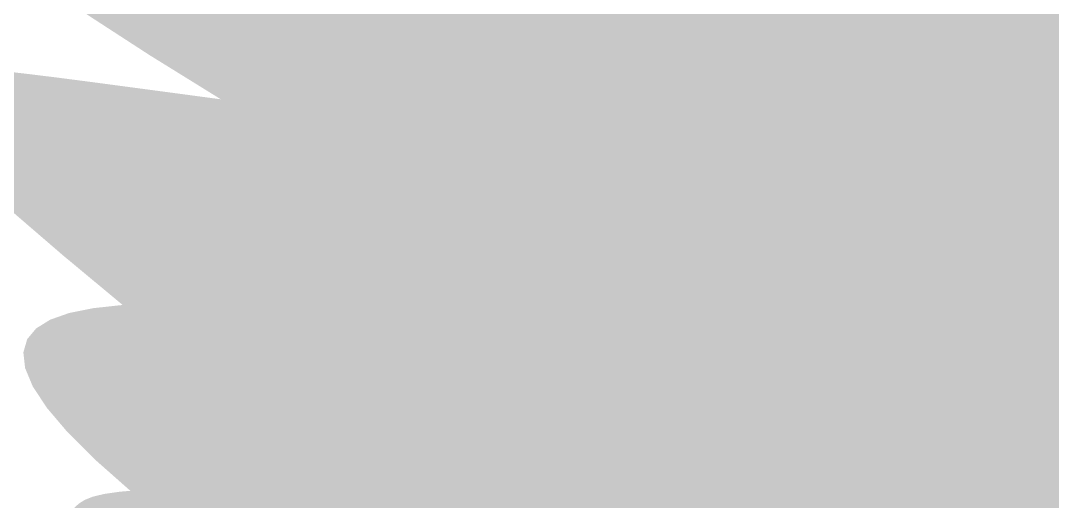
# Model space of a CAD drawing. Header units: millimetres. Extents: x -754 to 578, y -31 to 612.
# Drawn here: x -332.24 to -323.93, y 353.28 to 357.16 of the extents above; entities that cross this region are included whole.
import ezdxf

# ---------------------------------------------------------------- set-up
doc = ezdxf.new("R2010")
doc.units = ezdxf.units.MM
doc.layers.add('Images', color=7, linetype='Continuous')
doc.layers.add('magpiefill', color=3, linetype='Continuous')
picture_1 = doc.add_image_def('image13.jpg', size_in_pixel=(525, 700))

msp = doc.modelspace()

# ---------------------------------------------------------------- hatches: boundary and pattern name
at = {"layer": 'magpiefill'}
h = msp.add_hatch(color=255, dxfattribs=at)
h.dxf.hatch_style = 1
h.paths.add_polyline_path([(-326.4613099307725, 359.7155452101325), (-327.2445483220893, 360.200940940219), (-327.8545203639549, 360.5679968350757), (-328.3138212087823, 360.832473994219), (-328.6450460089852, 361.0101335171655), (-328.8707899169772, 361.1167365034315), (-329.0136480851722, 361.1680440525342), (-329.0962156659837, 361.1798172639901), (-329.1410878118255, 361.1678172373157), (-329.1669889549194, 361.1449064909152), (-329.1771606467187, 361.1123532187406), (-329.1709737184852, 361.0685270336315), (-329.1477990014802, 361.011797548427), (-329.1070073269653, 360.9405343759666), (-329.0479695262021, 360.8531071290899), (-328.9700564304521, 360.7478854206358), (-328.8726388709767, 360.6232388634441), (-328.7552088542754, 360.4775392391399), (-328.6177430877988, 360.3091670044916), (-328.4603394542355, 360.116504785054), (-328.2830958362742, 359.8979352063814), (-328.0861101166033, 359.6518408940283), (-327.8694801779117, 359.3766044735493), (-327.6333039028877, 359.0706085704986), (-327.37767917422, 358.7322358104309), (-327.1704151016054, 358.6304693310748), (-326.8410950186226, 358.4670973994116), (-326.5057627688566, 358.2989740770902), (-326.1622977834942, 358.1249348020621), (-325.8098590355187, 357.944351106188), (-325.4527236651037, 357.7587388969621), (-325.0964483542204, 357.5701501757879), (-324.7465897848394, 357.3806369440682), (-324.408704638932, 357.1922512032069), (-324.0883495984688, 357.0070449546067), (-323.7910813454209, 356.827070199671), (-323.5224565617592, 356.6543789398031), (-323.3193470665214, 356.6543789398031), (-323.1670160669725, 356.6543789398031), (-323.0654613193535, 356.7558820614365), (-322.9131303198046, 356.7558820614365), (-322.8623540678744, 357.0096398655203), (-322.8623540678744, 357.1111429871536), (-323.1162398150423, 357.2126461087872), (-322.9406600913342, 357.300391342121), (-323.2263225213453, 357.495628355926), (-323.5636737057854, 357.7236352210828), (-323.9408553869227, 357.9774679599259), (-324.3460093070282, 358.2501825947926), (-324.7672772083714, 358.5348351480187), (-325.1928008332211, 358.8244816419393), (-325.6107219238477, 359.112178098891), (-326.0091822225204, 359.3909805412098), (-326.379123214642, 359.6554943891277)])
h = msp.add_hatch(color=255, dxfattribs=at)
h.dxf.hatch_style = 1
h.paths.add_polyline_path([(-327.1704151016054, 358.6304693310749), (-327.495843586619, 358.7902544341283), (-327.8195010424768, 358.9476172706202), (-328.1435080379925, 359.1037224025989), (-328.3411925020637, 359.1981888939975), (-329.0627138302148, 359.4460387114123), (-329.6079535300972, 359.618797628011), (-329.9980999132064, 359.7233598541914), (-330.2543412910377, 359.7666196003503), (-330.3978659750865, 359.7554710768857), (-330.4498622768479, 359.6968084941946), (-330.4315185078174, 359.5975260626741), (-330.3640229794904, 359.4645179927217), (-330.2640154740184, 359.3037868387526), (-330.1299416561786, 359.117768531254), (-329.9556986614048, 358.9080073447311), (-329.7351836251304, 358.676047553689), (-329.4622936827891, 358.4234334326331), (-329.1309259698144, 358.1517092560686), (-328.7349776216402, 357.8624192985002), (-328.2683457736996, 357.5571078344341), (-327.940028166451, 357.4452055105911), (-327.4542579895285, 357.277377624814), (-326.9579644663071, 357.1027986743831), (-326.458707306737, 356.9229160884969), (-325.9640462207673, 356.7391772963538), (-325.4815409183477, 356.5530297271525), (-325.0187511094279, 356.3659208100916), (-324.5832365039573, 356.1792979743698), (-324.1825568118853, 355.9946086491854), (-323.9286710647178, 355.9946086491854), (-323.7255638132383, 356.045360210002), (-323.6240090656196, 356.1976148924525), (-323.5732328136893, 356.5528758181696), (-323.5224565617592, 356.6543789398031), (-323.7910813454209, 356.827070199671), (-324.088349598469, 357.0070449546067), (-324.408704638932, 357.1922512032069), (-324.7465897848396, 357.3806369440682), (-325.0964483542204, 357.5701501757879), (-325.4527236651037, 357.7587388969621), (-325.8098590355186, 357.944351106188), (-326.162297783494, 358.1249348020621), (-326.5057627688567, 358.2989740770902), (-326.8410950186226, 358.4670973994116)])
h = msp.add_hatch(color=253, dxfattribs=at)
h.dxf.hatch_style = 1
h.paths.add_polyline_path([(-330.4614922185008, 358.2663591657301), (-330.8096098776289, 358.3681648736514), (-331.1355664869648, 358.4588373925887), (-331.4389309453924, 358.5381593376362), (-331.7198780293553, 358.6067207529109), (-331.9787339846866, 358.665313539785), (-332.2158250572203, 358.7147295996314), (-332.4314774927896, 358.7557608338227), (-332.6260175372278, 358.7891991437315), (-332.7997714363688, 358.8158364307301), (-332.9530654360459, 358.8364645961916), (-333.08632675904, 358.8517435579258), (-333.2003865359222, 358.8618052994955), (-333.2961768742109, 358.8666498209003), (-333.3746298814243, 358.8662771221402), (-333.436677665081, 358.8606872032154), (-333.4832523326992, 358.8498800641258), (-333.5152859917976, 358.8338557048712), (-333.5337107498943, 358.8126141254519), (-333.5391441279339, 358.7859030052138), (-333.5309453005642, 358.752460740886), (-333.5081588558589, 358.7107734085435), (-333.4698293818921, 358.6593270842616), (-333.4150014667375, 358.5966078441158), (-333.342719698469, 358.5211017641808), (-333.2520286651605, 358.431294920532), (-333.1419729548859, 358.3256733892441), (-333.0099802349505, 358.2023186925655), (-332.8470104895862, 358.0576941374337), (-332.6424067822567, 357.887858476959), (-332.3855121764253, 357.688870464252), (-332.0656697355557, 357.4567888524227), (-331.6722225231114, 357.1876723945819), (-331.1945136025557, 356.8775798438397), (-330.6224743956113, 356.5229347156998), (-330.3906576068578, 356.4914788280689), (-330.1089956841764, 356.4524428842363), (-329.8167076712268, 356.4107983303213), (-329.7825783024045, 356.4057748449359), (-330.0482525992554, 356.5380507387014), (-330.2707334258681, 356.6684309559589), (-330.4546346527928, 356.7957156125491), (-330.6045701505791, 356.9187048243131), (-330.725153789777, 357.0361987070909), (-330.8209994409362, 357.1469973767238), (-330.8967209746068, 357.2499009490522), (-330.9569322613384, 357.3437095399169), (-331.005590002683, 357.4276151455435), (-331.0440222241998, 357.5023772836968), (-331.0728997824498, 357.5691473525267), (-331.0928935339943, 357.6290767501832), (-331.1046743353944, 357.6833168748157), (-331.1089130432113, 357.7330191245743), (-331.1062805140059, 357.7793348976086), (-331.0974476043397, 357.8234155920683), (-331.0828287987164, 357.866067186112), (-331.0618130934107, 357.9067139779306), (-331.0335331126402, 357.9444348457243), (-330.9971214806223, 357.9783086676931), (-330.9517108215747, 358.0074143220359), (-330.8964337597149, 358.0308306869533), (-330.8304229192603, 358.0476366406449), (-330.7528109244283, 358.0569110613104), (-330.6624288527075, 358.057747502467), (-330.5569015946704, 358.0492982189021), (-330.4335524941603, 358.0307301407199), (-330.2897048950206, 358.0012101980256), (-330.1226821410947, 357.9599053209236), (-329.929807576226, 357.905982439518), (-329.7084045442579, 357.8386084839144), (-329.4557963890338, 357.7569503842166), (-329.1656472478318, 357.6586545343984), (-328.8169844316697, 357.5352851839098), (-328.3851760450002, 357.3768860460701), (-327.8455901922756, 357.1735008341974), (-327.1735949779485, 356.9151732616114), (-326.3445585064713, 356.5919470416304), (-325.3338488822968, 356.1938658875737), (-324.1168342098775, 355.7109735127601), (-324.1317805599551, 355.7408508451016), (-324.1825568118853, 355.9946086491854), (-324.5832365039572, 356.1792979743698), (-325.0187511094279, 356.3659208100916), (-325.4815409183477, 356.5530297271525), (-325.9640462207673, 356.7391772963538), (-326.458707306737, 356.9229160884969), (-326.9579644663071, 357.1027986743831), (-327.4542579895285, 357.277377624814), (-327.940028166451, 357.4452055105911), (-328.4088781436996, 357.6050062670217), (-328.8590624941936, 357.7561892874383), (-329.2899986474271, 357.8983353296787), (-329.7011040328937, 358.0310251515822), (-330.091796080087, 358.1538395109864)])
h = msp.add_hatch(color=255, dxfattribs=at)
h.dxf.hatch_style = 1
h.paths.add_polyline_path([(-327.8455901922756, 357.1735008341974), (-328.3851760450002, 357.3768860460701), (-328.8169844316697, 357.5352851839098), (-329.1656472478318, 357.6586545343984), (-329.4557963890338, 357.7569503842166), (-329.7084045442579, 357.8386084839144), (-329.929807576226, 357.905982439518), (-330.1226821410947, 357.9599053209236), (-330.2897048950206, 358.0012101980256), (-330.4335524941603, 358.0307301407199), (-330.5569015946704, 358.0492982189021), (-330.6624288527075, 358.057747502467), (-330.7528109244283, 358.0569110613104), (-330.8304229192603, 358.0476366406449), (-330.8964337597149, 358.0308306869533), (-330.9517108215747, 358.0074143220359), (-330.9971214806223, 357.9783086676931), (-331.0335331126402, 357.9444348457243), (-331.0618130934107, 357.9067139779306), (-331.0828287987164, 357.866067186112), (-331.0974476043397, 357.8234155920683), (-331.1062805140059, 357.7793348976086), (-331.1089130432113, 357.7330191245743), (-331.1046743353944, 357.6833168748157), (-331.0928935339943, 357.6290767501832), (-331.0728997824498, 357.5691473525267), (-331.0440222241998, 357.5023772836968), (-331.005590002683, 357.4276151455435), (-330.9569322613384, 357.3437095399169), (-330.8967209746068, 357.2499009490522), (-330.8209994409362, 357.1469973767238), (-330.725153789777, 357.0361987070909), (-330.6045701505791, 356.9187048243131), (-330.4546346527928, 356.7957156125491), (-330.2707334258681, 356.6684309559589), (-330.0482525992554, 356.5380507387014), (-329.7825783024045, 356.4057748449359), (-329.5122555829311, 356.3659861738453), (-329.1941014342111, 356.3174474223304), (-328.8607072399883, 356.2646230832976), (-328.5117739499605, 356.207214249969), (-328.1519582529297, 356.1459623583651), (-327.7871557724731, 356.0818689302075), (-327.4232621321688, 356.0159354872168), (-327.0661729555945, 355.9491635511142), (-326.7217838663277, 355.8825546436207), (-326.3959904879462, 355.8171102864573), (-326.0946884440277, 355.7538320013451), (-325.8212567521579, 355.693370630886), (-325.569008005955, 355.634974301207), (-325.328738193045, 355.5775404593163), (-325.0912433010539, 355.5199665522216), (-324.8473193176078, 355.4611500269311), (-324.5877622303328, 355.3999883304529), (-324.303368026855, 355.3353789097948), (-323.9849326948005, 355.2662192119648), (-324.0302258123364, 355.537845768296), (-324.1168342098775, 355.7109735127601), (-325.3338488822969, 356.1938658875737), (-326.3445585064713, 356.5919470416304), (-327.1735949779485, 356.9151732616114)])
at = {"layer": 'magpiefill', "true_color": 0x010101}
h = msp.add_hatch(color=18, dxfattribs=at)
h.dxf.hatch_style = 1
edge = h.paths.add_edge_path()
edge.add_line((-320.0696153365448, 336.7090190382069), (-321.5148515157663, 336.5612715618749))
edge.add_line((-321.5148515157663, 336.5612715618749), (-323.9747040114519, 334.9456108047667))
edge.add_line((-323.9747040114519, 334.9456108047665), (-329.0349670022014, 331.2928118612843))
edge.add_line((-329.0349670022015, 331.2928118612845), (-331.9867882020179, 328.4829654434109))
edge.add_line((-331.9867882020177, 328.4829654434108), (-332.4787569061485, 328.4829654434108))
edge.add_line((-332.4787569061485, 328.4829654434108), (-332.9707278540371, 328.9044428726764))
edge.add_line((-332.9707278540371, 328.9044428726765), (-333.0410090974842, 329.1854270478793))
edge.add_line((-333.0410090974842, 329.1854270478792), (-334.5169196973926, 328.0614891806066))
edge.add_line((-334.5169196973925, 328.0614891806065), (-336.4847990014312, 326.6565659716697))
edge.add_line((-336.4847990014312, 326.6565659716699), (-336.6956427317729, 327.569766290771))
edge.add_line((-336.6956427317728, 327.569766290771), (-336.6253614883257, 328.0614891806067))
edge.add_line((-336.6253614883258, 328.0614891806065), (-335.7819843232007, 328.9746883332464))
edge.add_line((-335.7819843232006, 328.9746883332467), (-335.5008593494119, 329.1854270478794))
edge.add_line((-335.5008593494118, 329.1854270478792), (-335.7117030797535, 329.3259191354807))
edge.add_line((-335.7117030797535, 329.3259191354809), (-337.0470511927674, 328.412719982841))
edge.add_line((-337.0470511927673, 328.4127199828409), (-337.3984574100035, 328.6937041580437))
edge.add_line((-337.3984574100036, 328.6937041580437), (-337.3984574100036, 328.9044428726766))
edge.add_line((-337.3984574100036, 328.9044428726765), (-337.9607096013393, 328.9044428726765))
edge.add_line((-337.9607096013391, 328.9044428726765), (-338.1715533316808, 329.1854270478793))
edge.add_line((-338.1715533316809, 329.1854270478792), (-336.3442365145367, 330.1688728275506))
edge.add_line((-336.3442365145368, 330.1688728275507), (-335.9928302973009, 330.8010878049876))
edge.add_line((-335.9928302973009, 330.8010878049876), (-335.3602968625174, 331.3630573218547))
edge.add_line((-335.3602968625173, 331.3630573218546), (-336.6253614883257, 331.1523186072217))
edge.add_line((-336.6253614883258, 331.1523186072218), (-335.6414218363065, 331.9952722992916))
edge.add_line((-335.6414218363064, 331.9952722992916), (-332.3381944192539, 333.891918398064))
edge.add_line((-332.338194419254, 333.8919183980643), (-329.2458107325431, 336.139795299071))
edge.add_line((-329.2458107325431, 336.1397952990707), (-325.731739585149, 338.1769334854444))
edge.add_line((-325.7317395851489, 338.1769334854446), (-323.6232955504574, 339.4413634403187))
edge.add_line((-323.6232955504574, 339.4413634403188), (-323.4124518201158, 340.2140716718186))
edge.add_line((-323.4124518201159, 340.2140716718185), (-322.6393558984382, 340.705794561654))
edge.add_line((-322.6393558984381, 340.7057945616539), (-321.7959787333133, 340.3545637594197))
edge.add_line((-321.7959787333133, 340.3545637594197), (-321.2337265419772, 340.4248103864512))
edge.add_line((-321.2337265419773, 340.4248103864512), (-320.0389431596163, 341.4082561661223))
edge.add_line((-320.0389431596163, 341.4082561661223), (-319.0550012638387, 342.0404711435595))
edge.add_line((-319.0550012638386, 342.0404711435596), (-318.9847200203915, 340.6355479346228))
edge.add_line((-318.9847200203915, 340.6355479346227), (-319.2658472379385, 339.5818566943813))
edge.add_line((-319.2658472379385, 339.5818566943813), (-319.5469722117276, 339.4413634403186))
edge.add_line((-319.5469722117277, 339.4413634403188), (-319.9686619161692, 339.5818566943814))
edge.add_line((-319.9686619161692, 339.5818566943813), (-320.530911863747, 339.0198871775143))
edge.add_line((-320.5309118637469, 339.0198871775144), (-319.6633985898275, 338.282317423526))
edge.add_line((-319.6633985898276, 338.2823174235261), (-319.5110675902787, 338.9420877141437))
edge.add_line((-319.5110675902786, 338.9420877141436), (-318.8001888444637, 339.3481002006776))
edge.add_line((-318.8001888444638, 339.3481002006777), (-317.7338718476205, 339.3988517614943))
edge.add_line((-317.7338718476203, 339.3988517614944), (-317.1245478494241, 339.1958455182275))
edge.add_line((-317.1245478494242, 339.1958455182275), (-317.1245478494242, 338.7390814708768))
edge.add_line((-317.1245478494242, 338.7390814708768), (-317.6323171000018, 338.5360752276098))
edge.add_line((-317.6323171000017, 338.5360752276097), (-318.5970815929843, 338.3330689843426))
edge.add_line((-318.5970815929842, 338.3330689843428), (-319.7141770855164, 337.4702924504583))
edge.add_line((-319.7141770855164, 337.4702924504581), (-319.7141770855164, 336.8612737206572))
edge.add_line((-319.7141770855164, 336.8612737206573), (-318.8001888444637, 337.2165346463746))
edge.add_line((-318.8001888444638, 337.2165346463744), (-316.5660001031584, 338.0793111802591))
edge.add_line((-316.5660001031584, 338.0793111802591), (-315.0934641158396, 338.8913361533268))
edge.add_line((-315.0934641158395, 338.8913361533268), (-313.6209303722794, 339.9571189304785))
edge.add_line((-313.6209303722795, 339.9571189304784), (-311.6914013863137, 341.3781626333472))
edge.add_line((-311.6914013863138, 341.3781626333473), (-312.7069421312269, 341.0229017076301))
edge.add_line((-312.7069421312268, 341.0229017076301), (-313.6717066242097, 340.6676407819128))
edge.add_line((-313.6717066242097, 340.667640781913), (-314.6872473691228, 340.9213985859967))
edge.add_line((-314.6872473691228, 340.9213985859966), (-315.6012356101755, 341.6826719982477))
edge.add_line((-315.6012356101755, 341.6826719982477), (-316.1597833564413, 342.7992051697549))
edge.add_line((-316.1597833564412, 342.7992051697549), (-316.3628906079207, 344.0679941901735))
edge.add_line((-316.3628906079207, 344.0679941901734), (-316.1090048607527, 345.2352800889585))
edge.add_line((-316.1090048607527, 345.2352800889586), (-315.0426878639094, 346.4025659877437))
edge.add_line((-315.0426878639094, 346.4025659877436), (-315.6012356101754, 346.1995597444765))
edge.add_line((-315.6012356101755, 346.1995597444765), (-318.2416410981977, 344.8292676024245))
edge.add_line((-318.2416410981976, 344.8292676024245), (-320.5266105789501, 343.5604785820059))
edge.add_line((-320.5266105789501, 343.560478582006), (-321.7960348272728, 342.5454473656712))
edge.add_line((-321.7960348272728, 342.5454473656712), (-322.4561373211576, 341.5811688766143))
edge.add_line((-322.4561373211577, 341.5811688766144), (-323.1670160669726, 341.0229017076302))
edge.add_line((-323.1670160669725, 341.0229017076301), (-323.9286710647177, 340.8198954643631))
edge.add_line((-323.9286710647178, 340.8198954643631), (-324.3856663071231, 341.0229017076301))
edge.add_line((-324.3856663071231, 341.0229017076301), (-324.6395498105328, 341.3274110725304))
edge.add_line((-324.6395498105327, 341.3274110725304), (-324.5887735586025, 342.0379317575036))
edge.add_line((-324.5887735586025, 342.0379317575037), (-324.0810043080249, 343.2052176562888))
edge.add_line((-324.0810043080249, 343.2052176562887), (-324.4364425590533, 343.9664910685399))
edge.add_line((-324.4364425590533, 343.96649106854), (-324.5379973066723, 343.3067207779222))
edge.add_line((-324.5379973066723, 343.3067207779222), (-324.9949903053193, 343.0022114130218))
edge.add_line((-324.9949903053193, 343.0022114130218), (-326.1120857978511, 342.3424411224042))
edge.add_line((-326.1120857978511, 342.3424411224044), (-326.4675240488795, 342.5961989264881))
edge.add_line((-326.4675240488794, 342.596198926488), (-326.822964543666, 342.7992051697549))
edge.add_line((-326.8229645436661, 342.7992051697549), (-327.1784027946945, 343.1544660954721))
edge.add_line((-327.1784027946944, 343.154466095472), (-327.3307337942433, 343.7127332644561))
edge.add_line((-327.3307337942433, 343.7127332644563), (-327.2799575423131, 344.0679941901736))
edge.add_line((-327.2799575423131, 344.0679941901734), (-327.7369505409605, 344.1694973118069))
edge.add_line((-327.7369505409605, 344.1694973118069), (-327.9908362881282, 344.3725035550738))
edge.add_line((-327.9908362881281, 344.3725035550738), (-328.3462767829151, 344.7277644807911))
edge.add_line((-328.346276782915, 344.7277644807912), (-328.6509387820128, 345.1337769673253))
edge.add_line((-328.6509387820128, 345.133776967325), (-328.4986077824639, 345.8950503795761))
edge.add_line((-328.4986077824639, 345.8950503795762), (-328.6509387820128, 345.8950503795762))
edge.add_line((-328.6509387820128, 345.8950503795762), (-329.1079317806602, 346.0473050620265))
edge.add_line((-329.1079317806602, 346.0473050620265), (-329.5649247793072, 346.4533175485603))
edge.add_line((-329.5649247793073, 346.4533175485603), (-329.8188105264752, 346.9608331567278))
edge.add_line((-329.8188105264751, 346.9608331567277), (-329.7172557788561, 347.4175972040784))
edge.add_line((-329.7172557788561, 347.4175972040784), (-329.6157032749957, 347.9251128122457))
edge.add_line((-329.6157032749958, 347.9251128122457), (-329.8695867784054, 347.9758643730626))
edge.add_line((-329.8695867784053, 347.9758643730625), (-330.3773582727409, 348.4326284204132))
edge.add_line((-330.3773582727409, 348.4326284204134), (-330.682020271839, 349.0416459837531))
edge.add_line((-330.6820202718391, 349.0416459837531), (-330.6312440199089, 349.5999131527373))
edge.add_line((-330.6312440199088, 349.5999131527371), (-329.768034274545, 350.1581803217213))
edge.add_line((-329.768034274545, 350.1581803217211), (-328.6001602863243, 350.7671990515221))
edge.add_line((-328.6001602863244, 350.7671990515222), (-327.787729036649, 351.4269693421398))
edge.add_line((-327.7877290366491, 351.4269693421398), (-327.0768502908341, 352.0359880719408))
edge.add_line((-327.076850290834, 352.0359880719408), (-326.9752955432153, 352.1374911935742))
edge.add_line((-326.9752955432153, 352.1374911935742), (-326.7214097960473, 352.2389943152077))
edge.add_line((-326.7214097960473, 352.2389943152077), (-326.4167477969492, 352.4927521192914))
edge.add_line((-326.4167477969492, 352.4927521192915), (-326.365971545019, 352.6957583625584))
edge.add_line((-326.365971545019, 352.6957583625584), (-326.365971545019, 352.8480130450087))
edge.add_line((-326.365971545019, 352.8480130450087), (-326.4167477969492, 353.0510192882757))
edge.add_line((-326.4167477969492, 353.0510192882757), (-326.5690787964981, 353.2032739707259))
edge.add_line((-326.5690787964982, 353.2032739707258), (-326.7214097960474, 353.3047770923593))
edge.add_line((-326.7214097960473, 353.3047770923593), (-326.924519291285, 353.3555286531761))
edge.add_line((-326.9245192912852, 353.3555286531762), (-326.7721882917359, 353.4570317748096))
edge.add_line((-326.7721882917359, 353.4570317748095), (-326.5690787964982, 353.4570317748095))
edge.add_line((-326.5690787964982, 353.4570317748095), (-326.3659715450191, 353.5077833356261))
edge.add_line((-326.365971545019, 353.5077833356262), (-326.0105310502324, 353.5077833356262))
edge.add_line((-326.0105310502325, 353.5077833356262), (-325.807423798753, 353.5077833356262))
edge.add_line((-325.807423798753, 353.5077833356262), (-325.6550927992041, 353.558534896443))
edge.add_line((-325.6550927992041, 353.5585348964429), (-325.5027617996548, 353.6600380180764))
edge.add_line((-325.5027617996548, 353.6600380180767), (-325.4012070520361, 353.9137958221605))
edge.add_line((-325.4012070520361, 353.9137958221604), (-325.3504285563477, 354.0660505046105))
edge.add_line((-325.3504285563477, 354.0660505046104), (-325.5535380515851, 354.2690567478775))
edge.add_line((-325.553538051585, 354.2690567478775), (-326.2136405454698, 354.6243176735947))
edge.add_line((-326.2136405454698, 354.6243176735947), (-325.3504285563477, 354.4213114303276))
edge.add_line((-325.3504285563477, 354.4213114303276), (-324.8934355577003, 354.3198083086942))
edge.add_line((-324.8934355577002, 354.3198083086942), (-324.6395498105326, 354.4720629911445))
edge.add_line((-324.6395498105327, 354.4720629911444), (-324.6395498105327, 354.5735661127778))
edge.add_line((-324.6395498105327, 354.5735661127778), (-324.6395498105327, 354.8273239168616))
edge.add_line((-324.6395498105327, 354.8273239168616), (-324.7918830538399, 354.9288270384951))
edge.add_line((-324.7918830538399, 354.9288270384949), (-324.8934355577003, 355.1825848425787))
edge.add_line((-324.8934355577002, 355.1825848425789), (-324.4872188109833, 355.1318332817621))
edge.add_line((-324.4872188109836, 355.131833281762), (-324.2841115595045, 355.131833281762))
edge.add_line((-324.2841115595044, 355.131833281762), (-323.9794495604062, 355.131833281762))
edge.add_line((-323.9794495604062, 355.131833281762), (-323.9794495604062, 355.2333364033955))
edge.add_line((-323.9794495604062, 355.2333364033955), (-324.0302258123364, 355.5378457682961))
edge.add_line((-324.0302258123364, 355.537845768296), (-324.1317805599551, 355.7408508451017))
edge.add_line((-324.1317805599551, 355.7408508451016), (-324.1825568118853, 355.9946086491854))
edge.add_line((-324.1825568118853, 355.9946086491854), (-323.9286710647177, 355.9946086491854))
edge.add_line((-323.9286710647178, 355.9946086491854), (-323.7255638132383, 356.0453602100021))
edge.add_line((-323.7255638132383, 356.045360210002), (-323.6240090656196, 356.1976148924523))
edge.add_line((-323.6240090656196, 356.1976148924525), (-323.5732328136895, 356.5528758181697))
edge.add_line((-323.5732328136893, 356.5528758181696), (-323.5224565617592, 356.6543789398031))
edge.add_line((-323.5224565617592, 356.6543789398031), (-323.3193470665215, 356.6543789398031))
edge.add_line((-323.3193470665214, 356.6543789398031), (-323.1670160669725, 356.6543789398031))
edge.add_line((-323.1670160669725, 356.6543789398031), (-323.0654613193535, 356.7558820614365))
edge.add_line((-323.0654613193535, 356.7558820614365), (-322.9131303198046, 356.7558820614365))
edge.add_line((-322.9131303198046, 356.7558820614365), (-322.8623540678744, 357.0096398655203))
edge.add_line((-322.8623540678744, 357.0096398655203), (-322.8623540678744, 357.1111429871538))
edge.add_line((-322.8623540678744, 357.1111429871536), (-323.1162398150423, 357.2126461087871))
edge.add_line((-323.1162398150423, 357.2126461087872), (-322.9131303198046, 357.3141492304207))
edge.add_line((-322.9131303198046, 357.3141492304208), (-322.7607993202554, 357.3141492304208))
edge.add_line((-322.7607993202555, 357.3141492304208), (-322.5576920687764, 357.2633976696042))
edge.add_line((-322.5576920687762, 357.2633976696041), (-322.3038063216083, 357.2126461087873))
edge.add_line((-322.3038063216084, 357.2126461087872), (-321.94836807058, 357.263397669604))
edge.add_line((-321.94836807058, 357.2633976696041), (-321.4405965762444, 357.3649007912376))
edge.add_line((-321.4405965762444, 357.3649007912374), (-321.1867108290765, 357.3649007912374))
edge.add_line((-321.1867108290766, 357.3649007912374), (-321.1867108290766, 357.1618945479705))
edge.add_line((-321.1867108290766, 357.1618945479706), (-321.1359345771464, 356.9081367438869))
edge.add_line((-321.1359345771463, 356.9081367438868), (-320.7804940823597, 356.7558820614365))
edge.add_line((-320.7804940823597, 356.7558820614365), (-320.3235010837123, 356.9081367438868))
edge.add_line((-320.3235010837124, 356.9081367438868), (-320.0696153365448, 356.6036273789865))
edge.add_line((-320.0696153365448, 356.6036273789863), (-319.7138158404186, 356.2497510427261))
edge.add_arc((-407.8612643841953, 304.7861761648854), 102.0709176209605, 24.7196834331034, 30.277882808560207, ccw=False)
edge.add_arc((-313.4934063652775, 348.8269144351569), 2.136413343408917, 219.4264190677759, 277.5112522925736)
edge.add_arc((-311.1845331501673, 344.8479331178646), 2.753583599730605, 76.09792839104102, 137.4828955815185, ccw=False)
edge.add_arc((-311.3344084252757, 341.480282431763), 6.094835732005413, 60.01917854986198, 82.34898294536907, ccw=False)
edge.add_arc((-311.2520828360271, 337.7824170766306), 9.453615007635069, 55.16074552816218, 71.73216053091483, ccw=False)
edge.add_arc((-306.1142265387047, 341.0405170658326), 4.508693812591693, 86.65890143975243, 120.31950619075)
edge.add_arc((-304.7337947484426, 338.8105924332257), 7.130793966408663, 120.8490791888012, 144.9821508602809)
edge.add_arc((-309.6102733770128, 342.3905864258376), 1.090990656542346, 152.0183299640194, 206.9559763139688)
edge.add_arc((-393.0092204883213, 241.4081931410725), 129.9689653064985, 45.89312228263083, 50.63922831697852, ccw=False)
edge.add_line((-302.55095130492, 334.7314671898599), (-302.6530871859569, 334.3236968462815))
edge.add_line((-302.6530871859568, 334.3236968462813), (-302.5007561864076, 334.1206906030143))
edge.add_line((-302.5007561864076, 334.1206906030146), (-302.0437609440023, 333.9684359205643))
edge.add_line((-302.0437609440023, 333.9684359205642), (-302.1960919435512, 333.6639265556638))
edge.add_line((-302.1960919435511, 333.6639265556638), (-301.992984692072, 333.41016875158))
edge.add_line((-301.9929846920721, 333.4101687515802), (-301.891429944453, 333.1564109474964))
edge.add_line((-301.8914299444531, 333.1564109474963), (-302.2468704392397, 332.851901582596))
edge.add_line((-302.2468704392397, 332.8519015825958), (-302.2976466911699, 332.5473922176952))
edge.add_line((-302.2976466911698, 332.5473922176953), (-302.1453156916209, 332.2428828527949))
edge.add_line((-302.1453156916209, 332.242882852795), (-302.5515324383377, 332.0906281703448))
edge.add_line((-302.5515324383378, 332.0906281703447), (-302.9577491850546, 332.1921312919782))
edge.add_line((-302.9577491850546, 332.1921312919782), (-302.9069729331245, 331.8368703662609))
edge.add_line((-302.9069729331245, 331.8368703662609), (-303.4655184356322, 331.6846156838108))
edge.add_line((-303.4655184356322, 331.6846156838108), (-303.7194041828002, 331.8368703662609))
edge.add_line((-303.7194041828001, 331.8368703662609), (-303.871735182349, 331.8876219270778))
edge.add_line((-303.871735182349, 331.8876219270778), (-304.0240661818979, 331.6846156838109))
edge.add_line((-304.024066181898, 331.6846156838108), (-304.2779519290659, 331.4816094405437))
edge.add_line((-304.2779519290659, 331.4816094405437), (-304.5318376762338, 331.5831125621773))
edge.add_line((-304.5318376762339, 331.5831125621773), (-305.1919401701186, 331.1263485148266))
edge.add_line((-305.1919401701185, 331.1263485148267), (-305.1919401701185, 331.3293547580936))
edge.add_line((-305.1919401701185, 331.3293547580936), (-305.6489331687656, 331.7353672446275))
edge.add_line((-305.6489331687656, 331.7353672446275), (-305.6489331687656, 331.9383734878946))
edge.add_line((-305.6489331687656, 331.9383734878947), (-305.7504879163847, 331.8368703662611))
edge.add_line((-305.7504879163846, 331.8368703662609), (-306.0551499154824, 331.3801063189103))
edge.add_line((-306.0551499154824, 331.3801063189104), (-306.0551499154824, 331.07559695401))
edge.add_line((-306.0551499154824, 331.0755969540098), (-306.0551499154824, 330.4158266633922))
edge.add_line((-306.0551499154824, 330.4158266633924), (-306.4105881665108, 330.4158266633924))
edge.add_line((-306.4105881665108, 330.4158266633924), (-306.56291916606, 330.5680813458425))
edge.add_line((-306.5629191660601, 330.5680813458424), (-306.6136976617485, 330.6695844674759))
edge.add_line((-306.6136976617485, 330.6695844674758), (-307.1214669123257, 330.8218391499261))
edge.add_line((-307.1214669123258, 330.8218391499262), (-307.3753526594937, 330.9740938323765))
edge.add_line((-307.3753526594937, 330.9740938323765), (-307.4769074071127, 330.8725907107431))
edge.add_line((-307.4769074071128, 330.8725907107431), (-307.4769074071128, 330.6188329066593))
edge.add_line((-307.4769074071128, 330.6188329066591), (-307.7815694062106, 330.2128204201251))
edge.add_line((-307.7815694062105, 330.2128204201251), (-307.98467665769, 330.3650751025754))
edge.add_line((-307.98467665769, 330.3650751025755), (-307.98467665769, 330.5173297850258))
edge.add_line((-307.98467665769, 330.5173297850257), (-308.5940028996446, 330.3650751025754))
edge.add_line((-308.5940028996446, 330.3650751025755), (-308.8986648987427, 330.0098141768582))
edge.add_line((-308.8986648987426, 330.0098141768582), (-309.5587651488687, 329.7560563727745))
edge.add_line((-309.5587651488688, 329.7560563727744), (-309.8634271479669, 329.9083110552247))
edge.add_line((-309.8634271479669, 329.9083110552249), (-310.0157603912745, 330.1620688593086))
edge.add_line((-310.0157603912745, 330.1620688593085), (-310.2696438946837, 330.1620688593085))
edge.add_line((-310.2696438946837, 330.1620688593085), (-310.8281916409498, 329.7053048119579))
edge.add_line((-310.8281916409499, 329.7053048119578), (-311.3359631352857, 329.1977892037904))
edge.add_line((-311.3359631352857, 329.1977892037904), (-311.8437323858629, 328.5887704739895))
edge.add_line((-311.8437323858629, 328.5887704739894), (-312.2499491325798, 328.0812548658221))
edge.add_line((-312.2499491325798, 328.0812548658221), (-312.6053896273665, 327.7259951065661))
edge.add_line((-312.6053896273664, 327.725995106566), (-313.113158877944, 327.5737404241157))
edge.add_line((-313.113158877944, 327.5737404241157), (-313.5701541203493, 327.6752435457492))
edge.add_line((-313.5701541203493, 327.6752435457492), (-313.8748161194475, 327.9797517441885))
edge.add_line((-313.8748161194475, 327.9797517441886), (-314.1794781185456, 328.284261109089))
edge.add_line((-314.1794781185455, 328.284261109089), (-314.3318091180944, 328.7410251564396))
edge.add_line((-314.3318091180944, 328.7410251564397), (-314.5856948652624, 329.0962860821569))
edge.add_line((-314.5856948652624, 329.096286082157), (-314.8395806124304, 329.1470376429738))
edge.add_line((-314.8395806124303, 329.1470376429737), (-315.1442426115285, 329.2485407646071))
edge.add_line((-315.1442426115285, 329.2485407646071), (-315.3981261149377, 329.2485407646071))
edge.add_line((-315.3981261149378, 329.2485407646071), (-315.8551213573435, 329.9590626160415))
edge.add_line((-315.8551213573434, 329.9590626160416), (-316.3121143559904, 330.5680813458424))
edge.add_line((-316.3121143559904, 330.5680813458424), (-316.5152216074695, 330.5680813458424))
edge.add_line((-316.5152216074695, 330.5680813458424), (-316.9214383541867, 330.7710875891095))
edge.add_line((-316.9214383541867, 330.7710875891095), (-317.6323171000017, 331.4308578797271))
edge.add_line((-317.6323171000017, 331.4308578797271), (-317.8354265952391, 331.7353672446275))
edge.add_line((-317.835426595239, 331.7353672446275), (-317.9369790990995, 331.9383734878946))
edge.add_line((-317.9369790990995, 331.9383734878947), (-317.9877575947884, 332.242882852795))
edge.add_line((-317.9877575947883, 332.242882852795), (-318.1908648462674, 332.242882852795))
edge.add_line((-318.1908648462675, 332.242882852795), (-318.6478578449149, 332.3951375352453))
edge.add_line((-318.6478578449148, 332.3951375352452), (-318.6986363406033, 332.4966406568787))
edge.add_line((-318.6986363406033, 332.4966406568787), (-318.9017435920824, 332.8011500217791))
edge.add_line((-318.9017435920824, 332.8011500217791), (-318.9525198440126, 332.9026531434126))
edge.add_line((-318.9525198440126, 332.9026531434125), (-319.2064055911806, 333.4609203123966))
edge.add_line((-319.2064055911806, 333.4609203123967), (-319.5110675902787, 333.6639265556638))
edge.add_line((-319.5110675902786, 333.6639265556638), (-319.6633985898275, 333.8161812381139))
edge.add_line((-319.6633985898276, 333.816181238114), (-319.8665080850653, 334.1206906030146))
edge.add_line((-319.8665080850653, 334.1206906030146), (-319.968062832684, 334.5267030895485))
edge.add_line((-319.968062832684, 334.5267030895483), (-319.968062832684, 334.7804597271709))
edge.add_line((-319.968062832684, 334.7804597271709), (-319.6126223378974, 335.2879753353383))
edge.add_line((-319.6126223378973, 335.2879753353383), (-319.7649533374466, 335.2372237745215))
edge.add_line((-319.7649533374466, 335.2372237745214), (-320.1203938322333, 335.6432362610554))
edge.add_line((-320.1203938322333, 335.6432362610556), (-320.1711700841635, 335.9984971867728))
edge.add_line((-320.1711700841634, 335.9984971867726), (-319.7649533374466, 336.6075159165734))
edge.add_line((-319.7649533374466, 336.6075159165734), (-320.0696153365448, 336.7090190382069))
at = {"layer": 'magpiefill'}
h = msp.add_hatch(color=253, dxfattribs=at)
h.dxf.hatch_style = 1
h.paths.add_polyline_path([(-329.5122555829311, 356.3659861738453), (-329.8167076712268, 356.4107983303213), (-330.1089956841763, 356.4524428842363), (-330.3906576068578, 356.4914788280689), (-330.6632314243498, 356.5284651542977), (-330.9282551217302, 356.5639608554007), (-331.1872666840777, 356.5985249238565), (-331.441073939319, 356.6324834388549), (-331.6875640867764, 356.6652308264318), (-331.9238941686211, 356.695928599334), (-332.1472212270242, 356.7237382703092), (-332.3547023041565, 356.7478213521042), (-332.5434944421894, 356.7673393574665), (-332.7107546832936, 356.7814537991428), (-332.8536400696404, 356.7893261898807), (-332.9700611067237, 356.7901529811052), (-333.0609421533287, 356.7832703789521), (-333.1279610315632, 356.7680495282352), (-333.1727955635353, 356.7438615737688), (-333.1971235713532, 356.7100776603664), (-333.2026228771248, 356.6660689328417), (-333.1909713029582, 356.6112065360089), (-333.1638466709612, 356.5448616146817), (-333.1206263382454, 356.4651162525363), (-333.0514858019347, 356.364896288699), (-332.944300094157, 356.2358385011583), (-332.7869442470397, 356.0695796679027), (-332.5672932927105, 355.8577565669207), (-332.2732222632969, 355.5920059762004), (-331.8926061909264, 355.2639646737311), (-331.4133201077265, 354.8652694375007), (-331.1347504746258, 354.8789417525961), (-330.8085180448713, 354.8820279089647), (-330.4354002582214, 354.8757510065029), (-330.0140455542767, 354.8614386373328), (-329.5459718040697, 354.8404327368119), (-329.0441746043622, 354.8141326132388), (-328.5245189833482, 354.7839519181474), (-328.0028699692218, 354.751304303071), (-327.4950925901767, 354.7176034195438), (-327.0170518744068, 354.6842629190994), (-326.5846128501066, 354.6526964532719), (-326.2136405454701, 354.6243176735949), (-325.3504285563477, 354.4213114303276), (-324.8934355577002, 354.3198083086942), (-324.6395498105327, 354.4720629911444), (-324.6395498105327, 354.5735661127778), (-324.6395498105327, 354.8273239168616), (-324.7918830538399, 354.9288270384949), (-324.8934355577002, 355.1825848425789), (-324.4872188109836, 355.131833281762), (-324.2841115595044, 355.131833281762), (-323.9794495604062, 355.131833281762), (-323.9794495604062, 355.2333364033955), (-323.9849326948005, 355.2662192119648), (-324.303368026855, 355.3353789097948), (-324.5877622303328, 355.3999883304529), (-324.8473193176078, 355.4611500269311), (-325.0912433010538, 355.5199665522216), (-325.328738193045, 355.5775404593163), (-325.569008005955, 355.634974301207), (-325.8212567521579, 355.693370630886), (-326.0946884440277, 355.7538320013451), (-326.3959904879462, 355.8171102864573), (-326.7217838663277, 355.8825546436207), (-327.0661729555945, 355.9491635511142), (-327.4232621321689, 356.0159354872168), (-327.7871557724731, 356.0818689302075), (-328.1519582529297, 356.1459623583651), (-328.5117739499605, 356.207214249969), (-328.8607072399882, 356.2646230832976), (-329.1941014342111, 356.3174474223304)])
h.paths.add_polyline_path([(-331.3100575873195, 355.9138265343254), (-331.282614613444, 355.9605485551591), (-331.2422618549242, 356.0036371585729), (-331.1882070148134, 356.0428128527221), (-331.1196577961648, 356.0777961457624), (-331.0355034287436, 356.108183325623), (-330.9333592491635, 356.133073799333), (-330.8105221207504, 356.1514427536962), (-330.6642889068302, 356.1622653755162), (-330.4919564707288, 356.1645168515965), (-330.290821675772, 356.157172368741), (-330.0581813852858, 356.1392071137532), (-329.7913324625961, 356.1095962734365), (-329.4894204665505, 356.0678507321804), (-329.1589857380844, 356.0156241647143), (-328.8084173136546, 355.9551059433536), (-328.4461042297184, 355.8884854404131), (-328.0804355227328, 355.8179520282084), (-327.7198002291546, 355.7456950790541), (-327.3725873854411, 355.6739039652657), (-327.0471860280495, 355.6047680591579), (-326.7503229217113, 355.5400109084225), (-326.4820757442582, 355.4794927622536), (-326.2408599017963, 355.4226080452229), (-326.0250908004321, 355.3687511819009), (-325.8331838462715, 355.3173165968586), (-325.663554445421, 355.2676987146671), (-325.5146180039867, 355.2192919598971), (-325.384789928075, 355.1714907571198), (-325.2725632989776, 355.1238137521077), (-325.1767418987287, 355.0762764754406), (-325.0962071845478, 355.0290186789002), (-325.0298406136545, 354.9821801142679), (-324.9765236432685, 354.9359005333253), (-324.9351377306097, 354.8903196878541), (-324.9045643328972, 354.8455773296356), (-324.8836849073511, 354.8018132104514), (-324.8716061747851, 354.7592680088803), (-324.8683359103908, 354.7185861106874), (-324.874107152954, 354.6805128284365), (-324.8891529412604, 354.6457934746898), (-324.9137063140959, 354.6151733620102), (-324.9480003102462, 354.5893978029605), (-324.9922679684972, 354.5692121101038), (-325.0467423276348, 354.5553615960023), (-325.1121613182376, 354.5483819548242), (-325.1912824380561, 354.5479704071547), (-325.287368076634, 354.5536145551845), (-325.4036806235148, 354.5648020011044), (-325.5434824682421, 354.5810203471046), (-325.7100360003595, 354.6017571953757), (-325.90660360941, 354.6265001481084), (-326.1364476849378, 354.6547368074928), (-326.4011683482888, 354.6859392456281), (-326.6957166480196, 354.7195174142475), (-327.0133813644896, 354.754865734992), (-327.3474512780584, 354.791378629503), (-327.6912151690846, 354.8284505194219), (-328.0379618179285, 354.8654758263903), (-328.3809800049488, 354.9018489720495), (-328.7135585105046, 354.9369643780406), (-329.0299415312916, 354.9704649069439), (-329.3281949293483, 355.0029871850945), (-329.6073399830489, 355.0354162797666), (-329.866397970768, 355.0686372582339), (-330.1043901708802, 355.1035351877705), (-330.3203378617598, 355.1409951356499), (-330.5132623217812, 355.1819021691464), (-330.6821848293191, 355.2271413555337), (-330.8266237908143, 355.2772949763242), (-330.9480861249753, 355.3317341699848), (-331.048575878577, 355.3895272892199), (-331.1300970983943, 355.449742686735), (-331.1946538312022, 355.5114487152346), (-331.2442501237754, 355.5737137274241), (-331.280890022889, 355.6356060760085), (-331.3065775753181, 355.6961941136921), (-331.3228507705502, 355.7546548857554), (-331.3293833689258, 355.810600207779), (-331.3253830734978, 355.8637505879172)], flags=16)
h = msp.add_hatch(color=255, dxfattribs=at)
h.dxf.hatch_style = 1
h.paths.add_polyline_path([(-326.7503229217113, 355.5400109084225), (-327.0471860280494, 355.6047680591579), (-327.3725873854411, 355.6739039652657), (-327.7198002291546, 355.7456950790541), (-328.0804355227328, 355.8179520282084), (-328.4461042297184, 355.8884854404131), (-328.8084173136546, 355.9551059433536), (-329.1589857380845, 356.0156241647143), (-329.4894204665505, 356.0678507321804), (-329.7913324625961, 356.1095962734365), (-330.0581813852858, 356.1392071137532), (-330.290821675772, 356.157172368741), (-330.4919564707288, 356.1645168515965), (-330.6642889068302, 356.1622653755162), (-330.8105221207504, 356.1514427536962), (-330.9333592491635, 356.133073799333), (-331.0355034287436, 356.108183325623), (-331.1196577961648, 356.0777961457624), (-331.1882070148134, 356.0428128527221), (-331.2422618549242, 356.0036371585729), (-331.282614613444, 355.9605485551591), (-331.3100575873195, 355.9138265343254), (-331.3253830734978, 355.8637505879172), (-331.3293833689258, 355.810600207779), (-331.3228507705502, 355.7546548857554), (-331.3065775753181, 355.6961941136921), (-331.280890022889, 355.6356060760085), (-331.2442501237754, 355.5737137274241), (-331.1946538312022, 355.5114487152346), (-331.1300970983943, 355.449742686735), (-331.048575878577, 355.3895272892199), (-330.9480861249753, 355.3317341699848), (-330.8266237908143, 355.2772949763242), (-330.6821848293191, 355.2271413555337), (-330.5132623217812, 355.1819021691464), (-330.3203378617598, 355.1409951356499), (-330.1043901708802, 355.1035351877705), (-329.8663979707681, 355.0686372582339), (-329.6073399830489, 355.0354162797666), (-329.3281949293483, 355.0029871850945), (-329.0299415312917, 354.9704649069439), (-328.7135585105046, 354.9369643780406), (-328.3809800049488, 354.9018489720495), (-328.0379618179285, 354.8654758263903), (-327.6912151690848, 354.8284505194219), (-327.3474512780584, 354.791378629503), (-327.0133813644896, 354.754865734992), (-326.6957166480197, 354.7195174142475), (-326.4011683482888, 354.6859392456281), (-326.1364476849378, 354.6547368074928), (-325.90660360941, 354.6265001481084), (-325.7100360003594, 354.6017571953757), (-325.5434824682421, 354.5810203471046), (-325.4036806235148, 354.5648020011044), (-325.287368076634, 354.5536145551845), (-325.1912824380561, 354.5479704071547), (-325.1121613182376, 354.5483819548242), (-325.0467423276348, 354.5553615960023), (-324.9922679684972, 354.5692121101038), (-324.9480003102462, 354.5893978029605), (-324.9137063140959, 354.6151733620102), (-324.8891529412604, 354.6457934746898), (-324.874107152954, 354.6805128284365), (-324.8683359103908, 354.7185861106874), (-324.8716061747851, 354.7592680088803), (-324.8836849073511, 354.8018132104514), (-324.9045643328972, 354.8455773296356), (-324.9351377306097, 354.8903196878541), (-324.9765236432686, 354.9359005333253), (-325.0298406136545, 354.9821801142679), (-325.0962071845478, 355.0290186789002), (-325.1767418987287, 355.0762764754406), (-325.2725632989776, 355.1238137521077), (-325.3847899280751, 355.1714907571198), (-325.5146180039867, 355.2192919598971), (-325.663554445421, 355.2676987146671), (-325.8331838462715, 355.3173165968586), (-326.0250908004321, 355.3687511819009), (-326.2408599017963, 355.4226080452229), (-326.4820757442582, 355.4794927622536)])
h = msp.add_hatch(color=253, dxfattribs=at)
h.dxf.hatch_style = 1
h.paths.add_polyline_path([(-325.553538051585, 354.2690567478775), (-326.2136405454699, 354.6243176735949), (-326.5846128501069, 354.6526964532719), (-327.017051874407, 354.6842629190994), (-327.4950925901766, 354.7176034195438), (-328.0028699692218, 354.751304303071), (-328.5245189833483, 354.7839519181474), (-329.0441746043622, 354.8141326132388), (-329.5459718040697, 354.8404327368119), (-330.0140455542767, 354.8614386373328), (-330.4354002582214, 354.8757510065029), (-330.8085180448713, 354.8820279089647), (-331.1347504746258, 354.8789417525961), (-331.4154491078846, 354.865164945275), (-331.6519655050473, 354.8393698948789), (-331.8456512265135, 354.800229009286), (-331.9978578326827, 354.7464146963737), (-332.1099368839546, 354.6765993640203), (-332.1825117956972, 354.5894254824267), (-332.2132934031529, 354.4834157710891), (-332.1992643965323, 354.3570630118272), (-332.1374074660463, 354.2088599864604), (-332.0247053019056, 354.0372994768081), (-331.8581405943213, 353.8408742646902), (-331.6346960335036, 353.6180771319262), (-331.3513543096639, 353.3674008603355), (-331.2732700173356, 353.373975242465), (-331.0609964990813, 353.3839400077509), (-330.7935417363142, 353.3901316155537), (-330.4634487974499, 353.3926665217854), (-330.0676584464787, 353.3917788570236), (-329.6207022296913, 353.3881734505065), (-329.1415093889529, 353.3826728061384), (-328.649009166129, 353.3760994278234), (-328.1621308030849, 353.3692758194656), (-327.6998035416859, 353.3630244849689), (-327.2809566237976, 353.3581679282378), (-326.9245192912854, 353.355528653176), (-326.7721882917359, 353.4570317748095), (-326.5690787964982, 353.4570317748095), (-326.365971545019, 353.5077833356262), (-326.0105310502325, 353.5077833356262), (-325.807423798753, 353.5077833356262), (-325.6550927992041, 353.5585348964429), (-325.5027617996548, 353.6600380180767), (-325.4012070520361, 353.9137958221604), (-325.3504285563477, 354.0660505046104)])
h.paths.add_polyline_path([(-331.1331031914873, 354.1596059633011), (-331.1276114642343, 354.2214595054543), (-331.1117577395222, 354.2815196264672), (-331.0835535042019, 354.3389711373976), (-331.0407150744804, 354.3930687227534), (-330.980958766565, 354.4430670670417), (-330.9020008966627, 354.4882208547708), (-330.8015577809806, 354.5277847704479), (-330.6773457357255, 354.5610134985806), (-330.5270810771049, 354.5871617236769), (-330.3494277721712, 354.6057325682534), (-330.1468403913607, 354.6172229068636), (-329.9227211559547, 354.6223780520705), (-329.6804722872351, 354.621943316437), (-329.4234960064834, 354.6166640125254), (-329.1551945349813, 354.6072854528992), (-328.8789700940105, 354.5945529501208), (-328.5982249048527, 354.5792118167528), (-328.3163301171276, 354.5618831475746), (-328.0365325938085, 354.5426911662288), (-327.7620481262067, 354.5216358785749), (-327.4960925056333, 354.4987172904719), (-327.2418815234, 354.4739354077784), (-327.002630970818, 354.4472902363544), (-326.7815566391985, 354.4187817820585), (-326.581874319853, 354.38841005075), (-326.4060230434176, 354.3561595191729), (-326.2533347978287, 354.3219525476114), (-326.1223648103473, 354.2856959672345), (-326.0116683082342, 354.2472966092113), (-325.9198005187508, 354.2066613047113), (-325.845316669158, 354.1636968849032), (-325.786771986717, 354.1183101809561), (-325.7427216986889, 354.0704080240391), (-325.7120938772823, 354.0200913394847), (-325.6953079744964, 353.9682374292767), (-325.693156287278, 353.9159176895618), (-325.7064311125744, 353.8642035164874), (-325.735924747332, 353.8141663062004), (-325.782429488498, 353.7668774548478), (-325.846737633019, 353.7234083585766), (-325.9296414778421, 353.684830413534), (-326.0320265313715, 353.6519743397295), (-326.155151147841, 353.6247081526247), (-326.3003668929418, 353.6026591915436), (-326.4690253323652, 353.5854547958111), (-326.6624780318026, 353.5727223047508), (-326.8820765569448, 353.5640890576873), (-327.1291724734835, 353.5591823939447), (-327.4051173471095, 353.5576296528474), (-327.7095383311117, 353.5590504108707), (-328.0351649291674, 353.5630331930965), (-328.3730022325511, 353.5691587617571), (-328.7140553325381, 353.5770078790853), (-329.0493293204026, 353.5861613073141), (-329.3698292874197, 353.5961998086754), (-329.6665603248639, 353.6067041454028), (-329.93052752401, 353.6172550797286), (-330.1549808192464, 353.6276662842446), (-330.3421495174142, 353.6386830729783), (-330.4965077684685, 353.6512836703163), (-330.6225297223642, 353.6664463006451), (-330.724689529056, 353.6851491883514), (-330.8074613384989, 353.7083705578216), (-330.8753193006479, 353.7370886334426), (-330.9327375654578, 353.7722816396004), (-330.9833591479028, 353.8145706705862), (-331.0275025230347, 353.8631483003063), (-331.0646550309247, 353.9168499725714), (-331.0943040116438, 353.974511131193), (-331.1159368052632, 354.0349672199811), (-331.129040751854, 354.0970536827469)], flags=16)
h = msp.add_hatch(color=255, dxfattribs=at)
h.dxf.hatch_style = 1
h.paths.add_polyline_path([(-325.786771986717, 354.1183101809561), (-325.845316669158, 354.1636968849032), (-325.9198005187508, 354.2066613047113), (-326.0116683082342, 354.2472966092113), (-326.1223648103473, 354.2856959672345), (-326.2533347978287, 354.3219525476114), (-326.4060230434176, 354.3561595191729), (-326.581874319853, 354.38841005075), (-326.7815566391985, 354.4187817820585), (-327.002630970818, 354.4472902363544), (-327.2418815234, 354.4739354077784), (-327.4960925056333, 354.4987172904719), (-327.7620481262067, 354.5216358785749), (-328.0365325938085, 354.5426911662288), (-328.3163301171276, 354.5618831475746), (-328.5982249048527, 354.5792118167528), (-328.8789700940105, 354.5945529501208), (-329.1551945349814, 354.6072854528992), (-329.4234960064834, 354.6166640125254), (-329.6804722872351, 354.621943316437), (-329.9227211559547, 354.6223780520705), (-330.1468403913607, 354.6172229068636), (-330.3494277721712, 354.6057325682534), (-330.5270810771049, 354.5871617236769), (-330.6773457357255, 354.5610134985806), (-330.8015577809806, 354.5277847704479), (-330.9020008966627, 354.4882208547708), (-330.980958766565, 354.4430670670417), (-331.0407150744804, 354.3930687227534), (-331.0835535042019, 354.3389711373976), (-331.1117577395222, 354.2815196264672), (-331.1276114642343, 354.2214595054543), (-331.1331031914873, 354.1596059633011), (-331.129040751854, 354.0970536827469), (-331.1159368052632, 354.0349672199811), (-331.0943040116438, 353.974511131193), (-331.0646550309247, 353.9168499725714), (-331.0275025230347, 353.8631483003063), (-330.9833591479028, 353.8145706705862), (-330.9327375654578, 353.7722816396004), (-330.8753193006479, 353.7370886334426), (-330.8074613384989, 353.7083705578216), (-330.724689529056, 353.6851491883514), (-330.6225297223642, 353.6664463006451), (-330.4965077684685, 353.6512836703163), (-330.3421495174142, 353.6386830729783), (-330.1549808192464, 353.6276662842446), (-329.93052752401, 353.6172550797286), (-329.666560324864, 353.6067041454028), (-329.3698292874197, 353.5961998086754), (-329.0493293204026, 353.5861613073141), (-328.7140553325381, 353.5770078790853), (-328.3730022325511, 353.5691587617571), (-328.0351649291674, 353.5630331930965), (-327.7095383311117, 353.5590504108707), (-327.4051173471095, 353.5576296528474), (-327.1291724734835, 353.5591823939447), (-326.8820765569448, 353.5640890576873), (-326.6624780318026, 353.5727223047508), (-326.4690253323652, 353.5854547958111), (-326.3003668929418, 353.6026591915436), (-326.155151147841, 353.6247081526247), (-326.0320265313715, 353.6519743397295), (-325.9296414778421, 353.684830413534), (-325.8467376330191, 353.7234083585766), (-325.782429488498, 353.7668774548478), (-325.735924747332, 353.8141663062004), (-325.7064311125744, 353.8642035164874), (-325.693156287278, 353.9159176895618), (-325.6953079744964, 353.9682374292767), (-325.7120938772823, 354.0200913394847), (-325.7427216986889, 354.0704080240391)])
h = msp.add_hatch(color=253, dxfattribs=at)
h.dxf.hatch_style = 1
h.paths.add_polyline_path([(-326.365971545019, 352.8480130450087), (-326.4167477969492, 353.0510192882757), (-326.5690787964982, 353.2032739707258), (-326.7214097960473, 353.3047770923593), (-326.9245192912845, 353.355528653176), (-327.2809566237975, 353.3581679282378), (-327.699803541686, 353.3630244849689), (-328.1621308030849, 353.3692758194656), (-328.649009166129, 353.3760994278234), (-329.1415093889529, 353.3826728061384), (-329.6207022296913, 353.3881734505065), (-330.0676584464787, 353.3917788570236), (-330.4634487974499, 353.3926665217854), (-330.7935417363142, 353.3901316155537), (-331.0609964990813, 353.3839400077509), (-331.2732700173356, 353.373975242465), (-331.4378192226616, 353.3601208637843), (-331.5621010466439, 353.3422604157971), (-331.6535724208666, 353.3202774425911), (-331.7196902769147, 353.2940554882549), (-331.7679115463723, 353.2634780968761), (-331.8044814096728, 353.2283938753303), (-331.8307980426462, 353.1885116816403), (-331.8470478699709, 353.1435054366164), (-331.8534173163256, 353.0930490610688), (-331.8500928063892, 353.0368164758074), (-331.83726076484, 352.9744816016425), (-331.815107616357, 352.9057183593844), (-331.7838197856187, 352.8302006698431), (-331.742631071177, 352.7468848133021), (-331.686964767076, 352.65185650794), (-331.6112915412336, 352.5404838314086), (-331.5100820615673, 352.4081348613598), (-331.3778069959947, 352.2501776754456), (-331.208937012433, 352.0619803513178), (-330.9979427787999, 351.8389109666282), (-330.7392949630134, 351.5763375990288), (-330.6583220188956, 351.6058921295381), (-330.5284551221479, 351.6455918874975), (-330.3807382476253, 351.6842435334614), (-330.2155908455633, 351.7219169462498), (-330.033432366197, 351.7586820046835), (-329.8346822597617, 351.7946085875827), (-329.6197599764931, 351.8297665737675), (-329.3890849666262, 351.8642258420584), (-329.1430766803966, 351.8980562712757), (-328.8829144866648, 351.931124535683), (-328.6128174287916, 351.9624844913162), (-328.3377644687633, 351.990986789654), (-328.0627345685662, 352.0154820821753), (-327.792706690186, 352.0348210203597), (-327.5326597956094, 352.0478542556859), (-327.2875728468222, 352.0534324396327), (-327.0624248058108, 352.0504062236793), (-326.9752955432153, 352.1374911935742), (-326.7214097960473, 352.2389943152077), (-326.4167477969492, 352.4927521192915), (-326.365971545019, 352.6957583625584)])
h.paths.add_polyline_path([(-330.5593944975747, 352.6843667445157), (-330.5441389078628, 352.7497061962941), (-330.5201214482113, 352.8113190471743), (-330.4875285380074, 352.8688326452691), (-330.4465465966382, 352.9218743386914), (-330.3973620434906, 352.9700714755542), (-330.3401612979515, 353.0130514039705), (-330.2747579344605, 353.0505734536623), (-330.1994741476664, 353.0829248807875), (-330.1122592872705, 353.1105249231138), (-330.0110627029738, 353.1337928184083), (-329.8938337444777, 353.1531478044384), (-329.7585217614835, 353.1690091189711), (-329.6030761036922, 353.181795999774), (-329.4254461208051, 353.1919276846144), (-329.2249404954687, 353.199745774473), (-329.0063052421104, 353.2052813231855), (-328.7756457081024, 353.2084877478015), (-328.5390672408175, 353.20931846537), (-328.3026751876278, 353.2077268929407), (-328.072574895906, 353.2036664475625), (-327.8548717130246, 353.1970905462852), (-327.6556709863559, 353.1879526061576), (-327.4797420338531, 353.1762138085431), (-327.3265100557916, 353.1618663920573), (-327.1940642230275, 353.14491035963), (-327.0804937064168, 353.1253457141907), (-326.9838876768158, 353.1031724586691), (-326.9023353050801, 353.0783905959945), (-326.833925762066, 353.0510001290967), (-326.7767482186296, 353.0210010609052), (-326.7291404083373, 352.9884477396604), (-326.6904343155976, 352.953611894847), (-326.660210487529, 352.9168196012605), (-326.6380494712508, 352.8783969336965), (-326.6235318138814, 352.8386699669504), (-326.6162380625399, 352.7979647758178), (-326.615748764345, 352.7566074350941), (-326.6216444664154, 352.7149240195748), (-326.633676602513, 352.6732328407188), (-326.6522801529715, 352.6318211566372), (-326.6780609847673, 352.5909684621043), (-326.711624964877, 352.5509542518944), (-326.7535779602771, 352.5120580207826), (-326.8045258379443, 352.474559263543), (-326.8650744648551, 352.4387374749496), (-326.935829707986, 352.404872149777), (-327.017467345773, 352.3731496178752), (-327.1109428024894, 352.3433835493944), (-327.2172814138678, 352.31529444956), (-327.337508515641, 352.2886028235977), (-327.4726494435416, 352.2630291767331), (-327.6237295333023, 352.2382940141916), (-327.7917741206557, 352.2141178411992), (-327.9778085413346, 352.1902211629812), (-328.1817007537853, 352.1664021215492), (-328.3986892073086, 352.1427694060608), (-328.6228549739193, 352.1195093424597), (-328.8482791256318, 352.0968082566891), (-329.0690427344604, 352.0748524746924), (-329.2792268724201, 352.0538283224136), (-329.4729126115249, 352.0339221257959), (-329.6441810237899, 352.015320210783), (-329.7886900069872, 351.9983952346327), (-329.9084047619206, 351.9842651798603), (-330.0068673151516, 351.9742343602963), (-330.0876196932416, 351.9696070897701), (-330.1542039227524, 351.9716876821115), (-330.2101620302453, 351.9817804511508), (-330.2590360422822, 352.0011897107175), (-330.3043679854241, 352.0312197746417), (-330.3489153591858, 352.0726547843769), (-330.3922975548934, 352.1241981918715), (-330.4333494368262, 352.1840332766971), (-330.4709058692629, 352.250343318426), (-330.5038017164828, 352.3213115966301), (-330.530871842765, 352.3951213908811), (-330.5509511123885, 352.469955980751), (-330.5628743896323, 352.5439986458118), (-330.5657017979602, 352.6156733437259)], flags=16)

# ---------------------------------------------------------------- pictures from other files: only their frames are drawn
at = {"layer": 'Images'}
image = msp.add_image(picture_1, insert=(-356.6661532406797, 314.8202036448919), size_in_units=(222.75000000000003, 297), dxfattribs=at)
image.dxf.flags = 7

doc.saveas('drawing.dxf')
